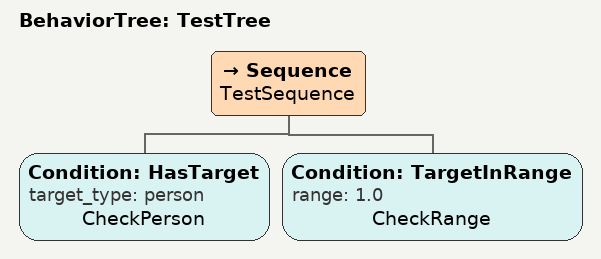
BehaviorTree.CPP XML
<?xml version="1.0"?>
<!--
  Simple Test Behavior Tree

  Just checks conditions without complex decorators
-->
<root main_tree_to_execute="TestTree" BTCPP_format="4">

  <BehaviorTree ID="TestTree">
    <Sequence name="TestSequence">

      <!-- Simple condition check -->
      <Condition ID="HasTarget" target_type="person" name="CheckPerson"/>

      <!-- If that works, try another -->
      <Condition ID="TargetInRange" range="1.0" name="CheckRange"/>

    </Sequence>
  </BehaviorTree>

</root>
